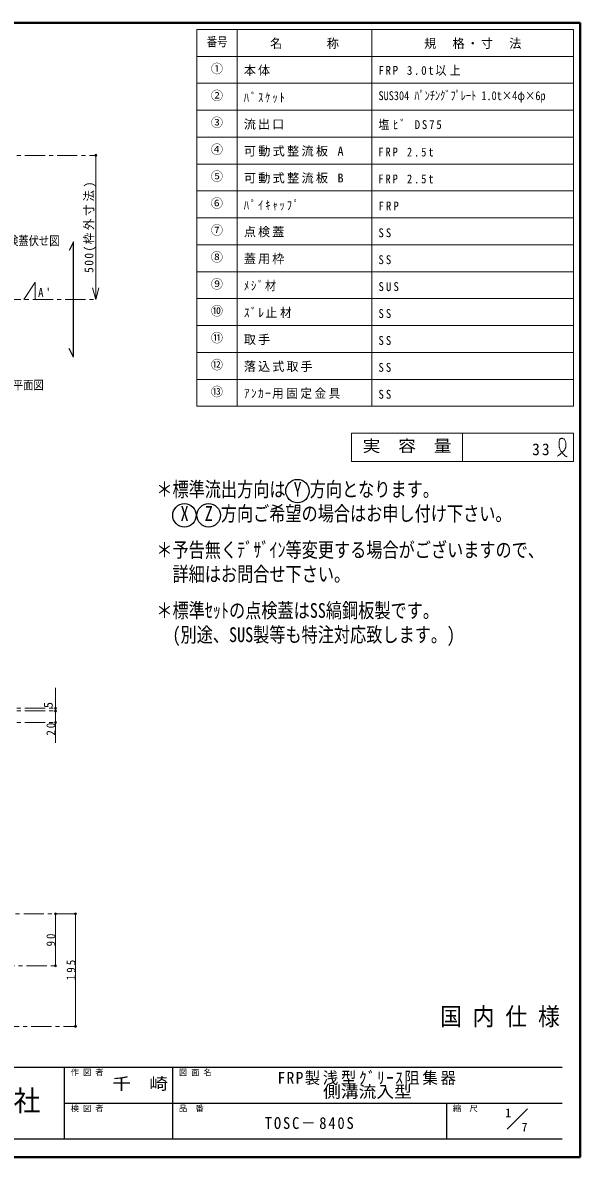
# Model space of a CAD drawing. Units: millimetres at full size, sheet at 1:7. Extents: x -1472 to 1363, y -987 to 980.
# Drawn here: x 397 to 1363, y -987 to 980 of the extents above; entities that cross this region are included whole.
import ezdxf
from ezdxf.enums import TextEntityAlignment as Align

# ---------------------------------------------------------------- set-up
doc = ezdxf.new("R2010")
doc.units = ezdxf.units.MM
doc.header["$LTSCALE"] = 7
doc.header["$PDMODE"] = 32
doc.header["$PDSIZE"] = 3.5
doc.linetypes.add('CHAIN1', pattern=[8, 5, -1, 1, -1])
doc.layers.add('0-0____1', color=4, linetype='Continuous', lineweight=9)
doc.styles.add('ＭＳ ゴシック', font='')
doc.styles.get('ＭＳ ゴシック').set_extended_font_data('MS Gothic')

msp = doc.modelspace()

# ---------------------------------------------------------------- linework, layer by layer
at = {"layer": '0-0____1', "color": 1, "lineweight": 40}
for p, q in [((1363.499, 979.62), (-1471.501, 979.62)), ((1363.499, -987.38), (1363.499, 979.62)), ((1363.499, -987.38), (-1471.501, -987.38))]:
    msp.add_line(p, q, dxfattribs=at)
at = {"layer": '0-0____1', "color": 3, "lineweight": 18}
for p, q in [((1351.832, 967.953), (698.499, 967.953)), ((698.499, 314.62), (698.499, 967.953)), ((768.499, 314.62), (768.499, 967.953)), ((1001.832, 314.62), (1001.832, 967.953)), ((1351.832, 314.62), (1351.832, 967.953)), ((1351.832, 921.287), (698.499, 921.287)), ((1351.832, 874.62), (698.499, 874.62)), ((1351.832, 827.953), (698.499, 827.953)), ((1351.832, 781.287), (698.499, 781.287)), ((1351.832, 734.62), (698.499, 734.62)), ((1351.832, 687.953), (698.499, 687.953)), ((1351.832, 641.287), (698.499, 641.287)), ((1351.832, 594.62), (698.499, 594.62)), ((1351.832, 547.953), (698.499, 547.953)), ((1351.832, 501.287), (698.499, 501.287)), ((1351.832, 454.62), (698.499, 454.62)), ((1351.832, 407.953), (698.499, 407.953)), ((1351.832, 361.287), (698.499, 361.287)), ((1351.832, 314.62), (698.499, 314.62)), ((966.832, 267.953), (1351.832, 267.953)), ((966.832, 218.953), (966.832, 267.953)), ((1159.332, 218.953), (1159.332, 267.953)), ((1351.832, 267.953), (1351.832, 218.953)), ((966.832, 218.953), (1351.832, 218.953))]:
    msp.add_line(p, q, dxfattribs=at)
at = {"layer": '0-0____1', "linetype": 'CHAIN1'}
for p, q in [((288.499, 749.62), (523.499, 749.62)), ((-761.501, 499.62), (523.499, 499.62)), ((288.499, -208.58), (453.499, -208.58)), ((288.499, -213.58), (453.499, -213.58)), ((288.499, -233.58), (453.499, -233.58)), ((286.499, -565.38), (488.499, -565.38)), ((179.499, -655.38), (453.499, -655.38)), ((243.499, -760.38), (488.499, -760.38))]:
    msp.add_line(p, q, dxfattribs=at)
at = {"layer": '0-0____1'}
for p, q in [((523.499, 499.62), (523.499, 749.62)), ((523.499, 499.62), (518.063, 519.904)), ((523.499, 499.62), (528.934, 519.904)), ((453.499, -213.58), (453.499, -173.58)), ((453.499, -268.58), (453.499, -213.58)), ((453.499, -565.38), (453.499, -655.38)), ((488.499, -565.38), (488.499, -760.38))]:
    msp.add_line(p, q, dxfattribs=at)
at = {"layer": '0-0____1', "color": 5, "lineweight": 25}
for p, q in [((484.832, 599.62), (477.332, 584.62)), ((484.832, 399.62), (484.832, 599.62)), ((484.832, 399.62), (477.332, 414.62))]:
    msp.add_line(p, q, dxfattribs=at)
at = {"layer": '0-0____1', "color": 6, "lineweight": 25}
for p, q in [((-54.001, -830.88), (1331.999, -830.88)), ((469.499, -955.88), (469.499, -830.88)), ((656.999, -955.88), (656.999, -830.88)), ((469.499, -893.38), (1331.999, -893.38)), ((1131.999, -955.88), (1131.999, -893.38)), ((1331.999, -955.88), (-54.001, -955.88))]:
    msp.add_line(p, q, dxfattribs=at)
at = {"layer": '0-0____1', "color": 7, "lineweight": 18}
msp.add_line((1236.643, -938.735), (1271.999, -903.38), dxfattribs=at)
at = {"layer": '0-0____1', "linetype": 'CHAIN1'}
msp.add_lwpolyline([(398.499, 499.62), (418.499, 529.62), (418.499, 499.62)], dxfattribs=at)
at = {"layer": '0-0____1'}
for points in [[(1323.576, 228.037), (1324.315, 228.536), (1325.587, 229.402), (1326.852, 230.282), (1328.106, 231.188), (1329.344, 232.128), (1330.561, 233.111), (1331.256, 233.706), (1332.082, 234.449), (1333.455, 235.799), (1334.734, 237.232), (1335.886, 238.748), (1336.874, 240.345), (1337.666, 242.023), (1338.022, 243.032), (1338.218, 243.737), (1338.467, 244.976), (1338.612, 246.243), (1338.659, 247.529), (1338.617, 248.829), (1338.494, 250.136), (1338.388, 250.895), (1338.274, 251.566), (1338.026, 252.709), (1337.7, 253.823), (1337.279, 254.889), (1336.747, 255.89), (1336.09, 256.808), (1335.645, 257.296), (1335.337, 257.586), (1334.762, 258.044), (1334.139, 258.437), (1333.474, 258.753), (1332.776, 258.98), (1332.051, 259.104), (1331.622, 259.124), (1331.252, 259.11), (1330.616, 259.017), (1329.996, 258.845), (1329.406, 258.599)], [(1329.406, 258.599), (1328.865, 258.284), (1328.388, 257.907), (1328.148, 257.661), (1327.818, 257.224), (1327.413, 256.373), (1327.177, 255.424), (1327.067, 254.402), (1327.037, 253.336), (1327.046, 252.252), (1327.05, 251.627), (1327.043, 250.781), (1327.002, 249.358), (1326.954, 247.972), (1326.932, 246.617), (1326.97, 245.286), (1327.101, 243.972), (1327.233, 243.215), (1327.389, 242.547), (1327.74, 241.404), (1328.185, 240.275), (1328.71, 239.167), (1329.302, 238.086), (1329.948, 237.039), (1330.342, 236.449), (1330.646, 236.015), (1331.184, 235.283), (1331.738, 234.567), (1332.305, 233.862), (1332.883, 233.164), (1333.472, 232.466), (1333.816, 232.06), (1334.186, 231.626), (1334.833, 230.883), (1335.502, 230.16), (1336.2, 229.478), (1336.938, 228.856), (1337.724, 228.31), (1338.205, 228.037), (1338.417, 227.931)], [(1338.417, 227.931), (1338.791, 227.761), (1339.173, 227.606), (1339.562, 227.463), (1339.955, 227.327), (1340.352, 227.197), (1340.582, 227.123)]]:
    msp.add_lwpolyline(points, dxfattribs=at)
at = {"layer": '0-0____1', "color": 5, "lineweight": 25}
for centre in [(873.149, 167.62), (677.149, 125.62), (719.149, 125.62)]:
    msp.add_circle(centre, 20.3, dxfattribs=at)
at = {"layer": '0-0____1'}
for p in [(523.499, 749.62), (453.499, -208.58), (453.499, -213.58), (453.499, -233.58), (453.499, -565.38), (488.499, -565.38), (453.499, -655.38), (488.499, -760.38)]:
    msp.add_point(p, dxfattribs=at)

# ---------------------------------------------------------------- texts
at = {"layer": '0-0____1', "color": 7, "style": 'ＭＳ ゴシック'}
for s, height, width, p in [('番号', 15.4, 0.85, (715.999, 934.12)), ('SUS304 ﾊﾟﾝﾁﾝｸﾞﾌﾟﾚｰﾄ 1.0t×4φ×6p', 15.4, 0.85, (1013.499, 840.787)), ('標準点検蓋伏せ図', 15.4, 0.85, (317.832, 589.12)), ('本体平面図', 15.4, 0.85, (344.082, 339.12)), ('実\u3000容\u3000量', 20.53, 1.1, (986.082, 229.453)), ('＊標準流出方向は Y 方向となります。', 25.66, 0.8, (628.499, 150.12)), (' X  Z 方向ご希望の場合はお申し付け下さい。', 25.66, 0.8, (656.499, 108.12)), ('＊予告無くﾃﾞｻﾞｲﾝ等変更する場合がございますので、', 25.66, 0.8, (628.499, 45.12)), ('詳細はお問合せ下さい。', 25.66, 0.8, (656.499, 3.12)), ('＊標準ｾｯﾄの点検蓋はSS縞鋼板製です。', 25.66, 0.8, (628.499, -59.88)), ('(別途、SUS製等も特注対応致します。)', 25.66, 0.8, (656.499, -101.88)), ('国 内 仕 様', 30.79, 0.9, (1120.249, -767.88)), ('千\u3000崎', 20.53, 1.15, (551.999, -876.13)), ('側溝流入型', 20.53, 1.1, (917.499, -890.13)), ('工業株式会社', 35.92, 0.95, (148.249, -917.88))]:
    msp.add_text(s, height=height, dxfattribs=dict(at, width=width)).set_placement(p, align=Align.BOTTOM_LEFT)
for s, height, p in [('①', 15.4, (722.999, 887.453)), ('②', 15.4, (722.999, 840.787)), ('③', 15.4, (722.999, 794.12)), ('④', 15.4, (722.999, 747.453)), ('⑤', 15.4, (722.999, 700.787)), ('⑥', 15.4, (722.999, 654.12)), ('⑦', 15.4, (722.999, 607.453)), ('⑧', 15.4, (722.999, 560.787)), ('⑨', 15.4, (722.999, 514.12)), ('⑩', 15.4, (722.999, 467.453)), ('⑪', 15.4, (722.999, 420.787)), ('⑫', 15.4, (722.999, 374.12)), ('⑬', 15.4, (722.999, 327.453)), ('作 図 者', 10.26, (479.999, -848.38)), ('図 面 名', 10.26, (667.499, -848.38)), ('検 図 者', 10.26, (479.999, -910.88)), ('品\u3000番', 10.26, (667.499, -910.88)), ('縮\u3000尺', 10.26, (1142.499, -910.88)), ('1', 15.4, (1233.087, -922.647)), ('7', 15.4, (1261.591, -947.412))]:
    msp.add_text(s, height=height, dxfattribs=at).set_placement(p, align=Align.BOTTOM_LEFT)
msp.add_text('5', height=15.4, rotation=90, dxfattribs=at).set_placement((453.499, -208.58), align=Align.BOTTOM_LEFT)
at = {"layer": '0-0____1', "color": 7, "attachment_point": 7, "style": 'ＭＳ ゴシック'}
for s, insert, char_height in [('\\T1.17;名\u3000\u3000\u3000称', (825.665, 934.12), 15.4), ('\\T1.17;規\u3000格・寸\u3000法', (1092.832, 934.12), 15.4), ('\\T1.17;本体', (780.165, 887.453), 15.4), ('\\T1.31;\\W0.9;FRP\\~3.0t以上', (1013.499, 887.453), 15.4), ('\\T1.39;\\W0.85;ﾊﾞｽｹｯﾄ', (780.165, 840.787), 15.4), ('\\T1.17;流出口', (780.165, 794.12), 15.4), ('\\T1.33;\\W0.9;塩ﾋﾞ\\~DS75', (1013.499, 794.12), 15.4), ('\\T1.19;可動式整流板\\~A', (780.165, 747.453), 15.4), ('\\T1.39;\\W0.85;FRP\\~2.5t', (1013.499, 747.453), 15.4), ('\\T1.19;可動式整流板\\~B', (780.165, 700.787), 15.4), ('\\T1.39;\\W0.85;FRP\\~2.5t', (1013.499, 700.787), 15.4), ('\\T1.39;\\W0.85;ﾊﾟｲｷｬｯﾌﾟ', (780.165, 654.12), 15.4), ('\\T1.38;\\W0.9;FRP', (1013.499, 654.12), 15.4), ('\\T1.17;点検蓋', (780.165, 607.453), 15.4), ('\\T1.36;\\W0.9;SS', (1013.499, 607.453), 15.4), ('\\T1.17;蓋用枠', (780.165, 560.787), 15.4), ('\\T1.36;\\W0.9;SS', (1013.499, 560.787), 15.4), ('\\T1.3;\\W0.9;ﾒｼﾞ材', (780.165, 514.12), 15.4), ("\\T1.36;\\W0.9;A'", (423.499, 504.12), 15.4), ('\\T1.38;\\W0.9;SUS', (1013.499, 514.12), 15.4), ('\\T1.26;\\W0.95;ｽﾞﾚ止材', (780.165, 467.453), 15.4), ('\\T1.36;\\W0.9;SS', (1013.499, 467.453), 15.4), ('\\T1.17;取手', (780.165, 420.787), 15.4), ('\\T1.36;\\W0.9;SS', (1013.499, 420.787), 15.4), ('\\T1.17;落込式取手', (780.165, 374.12), 15.4), ('\\T1.36;\\W0.9;SS', (1013.499, 374.12), 15.4), ('\\T1.23;\\W0.95;ｱﾝｶｰ用固定金具', (780.165, 327.453), 15.4), ('\\T1.36;\\W0.9;SS', (1013.499, 327.453), 15.4), ('\\T1.27;\\W0.95;33', (1280.082, 229.453), 20.53), ('\\T1.18;\\W0.95;FRP製浅型ｸﾞﾘｰｽ阻集器', (838.749, -862.13), 20.53), ('\\T1.25;\\W0.9;TOSC－840S', (816.624, -938.63), 20.53)]:
    msp.add_mtext(s, dxfattribs=dict(at, insert=insert, char_height=char_height))
at = {"layer": '0-0____1', "color": 7, "char_height": 15.4, "attachment_point": 7, "rotation": 90, "style": 'ＭＳ ゴシック'}
for s, insert in [('\\T1.24;\\W0.95;500(枠外寸法)', (523.499, 545.87)), ('\\T1.36;\\W0.9;20', (453.499, -256.33)), ('\\T1.36;\\W0.9;90', (453.499, -621.755)), ('\\T1.38;\\W0.9;195', (488.499, -680.38))]:
    msp.add_mtext(s, dxfattribs=dict(at, insert=insert))

doc.saveas('drawing.dxf')
